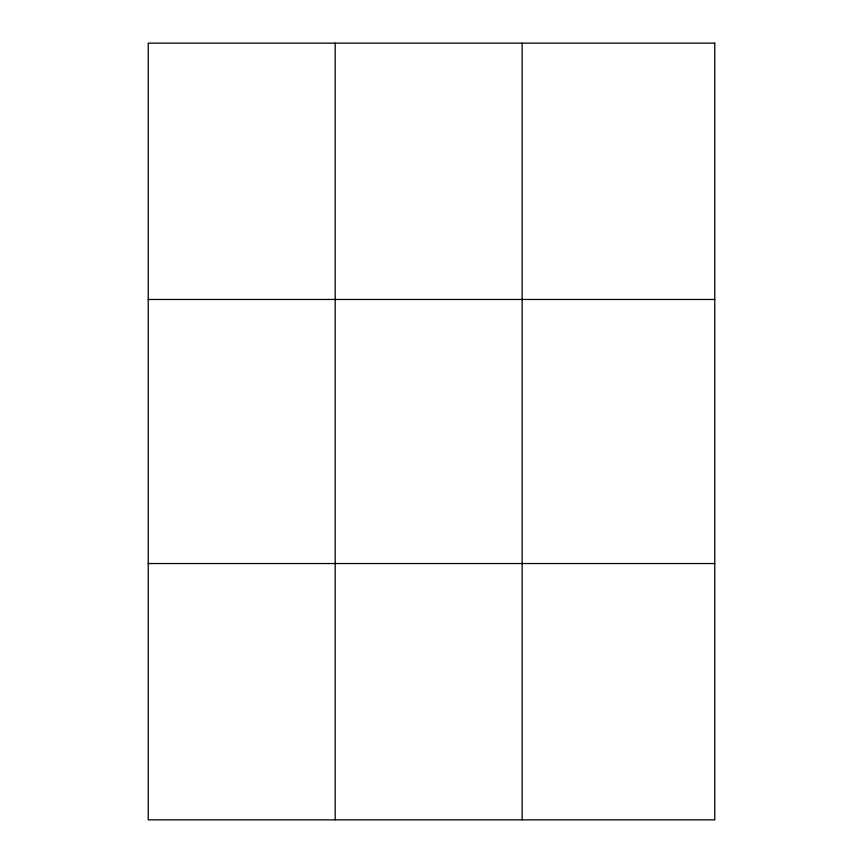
<?xml version="1.0" encoding="UTF-8"?>
<svg xmlns="http://www.w3.org/2000/svg" width="863" height="863" viewBox="0 0 863 863"><rect width="100%" height="100%" fill="white"/><g stroke="black" fill="none" stroke-linecap="round" stroke-linejoin="round"><path stroke-width="1.29" d="M335.189 43.15L335.189 819.85M522.147 43.15L522.147 819.85M148.231 299.461L714.769 299.461M148.231 563.539L714.769 563.539M714.769 43.15L714.769 819.85L148.231 819.85L148.231 43.15L714.769 43.15"/></g></svg>
